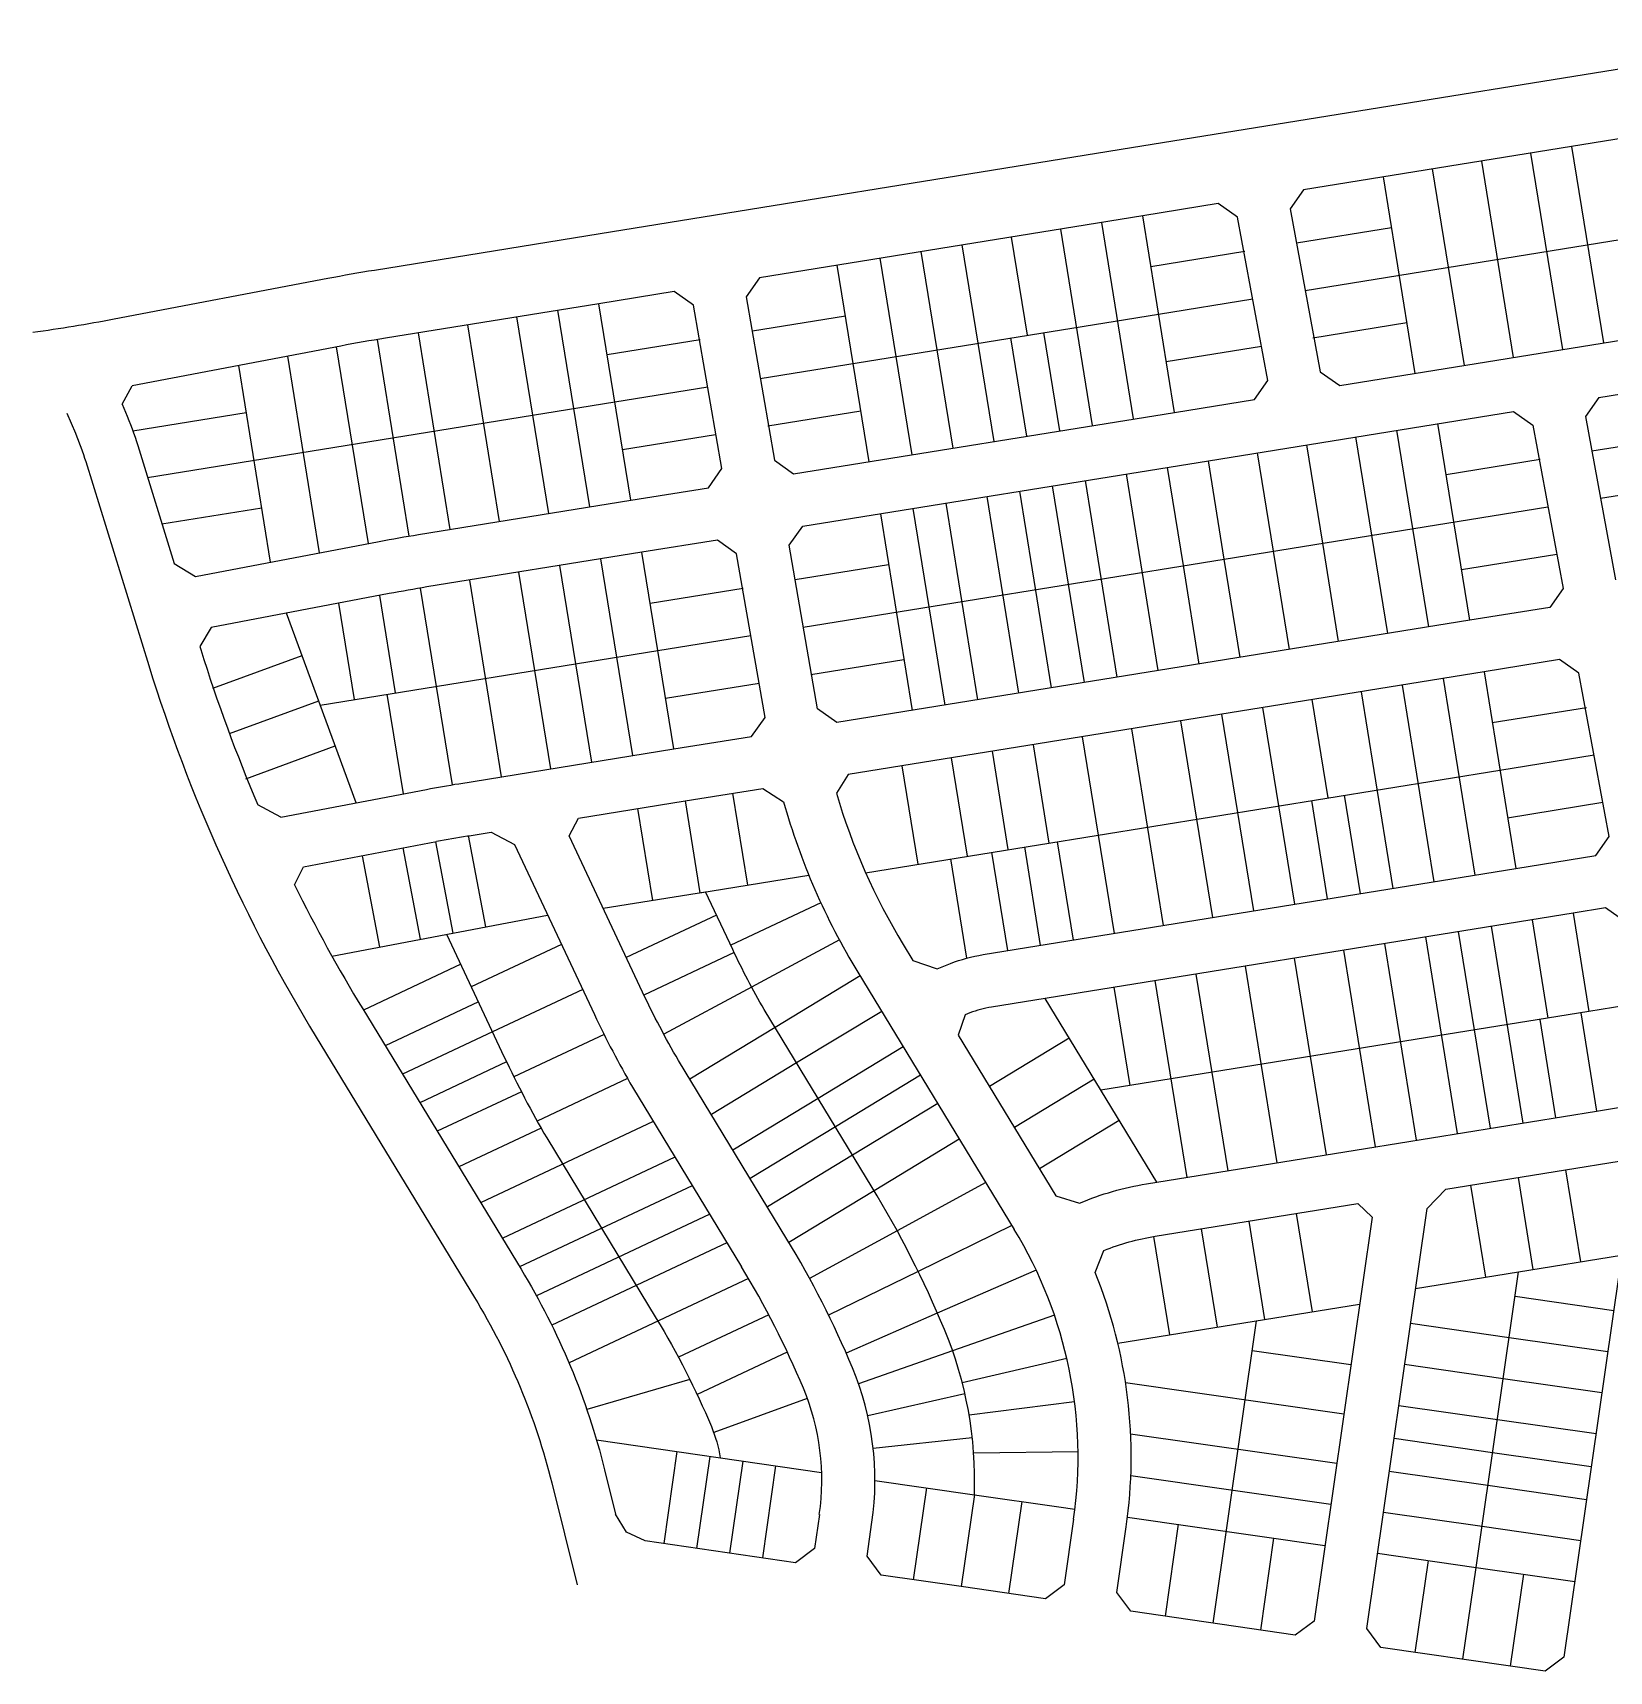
# Model space of a CAD drawing. Extents: x 296374 to 298792, y 6267790 to 6270844.
# Drawn here: x 296374 to 296848.5, y 6268310.5 to 6268803.9 of the extents above; entities that cross this region are included whole.
import ezdxf

# ---------------------------------------------------------------- set-up
doc = ezdxf.new("R2010")
doc.units = 0
for name, color, linetype in [('_User_xref', 251, 'Continuous'), ('X-Masterplan_LotLayout_P2$0$D-LO-Stage 43', 251, 'Continuous'), ('X-Masterplan_LotLayout_P2$0$D-LO-Stage 44', 251, 'Continuous'), ('X-Masterplan_LotLayout_P2$0$D-LO-Stage 46', 251, 'Continuous'), ('X-Masterplan_LotLayout_P2$0$D-LO-Stage 47', 251, 'Continuous'), ('X-Masterplan_LotLayout_P2$0$D-RD-Stage43_BDY', 251, 'Continuous'), ('X-Masterplan_LotLayout_P2$0$D-RD-Stage44_BDY', 251, 'Continuous'), ('X-Masterplan_LotLayout_P2$0$D-RD-Stage46_BDY', 251, 'Continuous'), ('X-Masterplan_LotLayout_P2$0$D-RD-Stage47_BDY', 251, 'Continuous')]:
    doc.layers.add(name, color=color, linetype=linetype)

# ---------------------------------------------------------------- blocks, each defined once
blk = doc.blocks.new('X-Masterplan_LotLayout_P2')
at = {"layer": 'X-Masterplan_LotLayout_P2$0$D-LO-Stage 43'}
for p, q in [((296819.72, 6268706.13), (296810.15, 6268765.31)), ((296834.53, 6268708.52), (296824.96, 6268767.71)), ((296846.87, 6268710.52), (296837.3, 6268769.7)), ((296790.11, 6268701.34), (296780.54, 6268760.52)), ((296804.91, 6268703.73), (296795.35, 6268762.92)), ((296756.99, 6268726.37), (296931.84, 6268754.64)), ((296754.35, 6268740.64), (296783, 6268745.27)), ((296710.55, 6268733.55), (296738.88, 6268738.13)), ((296712.86, 6268719.24), (296741.19, 6268723.82)), ((296759.3, 6268712.06), (296787.63, 6268716.64)), ((296715.18, 6268704.93), (296743.83, 6268709.56)), ((296806.55, 6268627.01), (296796.97, 6268686.24)), ((296777.08, 6268652.64), (296772.29, 6268682.25)), ((296789.42, 6268654.63), (296784.63, 6268684.25)), ((296843.25, 6268678.02), (296871.9, 6268682.65)), ((296747.47, 6268647.85), (296742.68, 6268677.46)), ((296762.27, 6268650.24), (296757.49, 6268679.86)), ((296732.66, 6268645.45), (296727.87, 6268675.07)), ((296799.45, 6268670.94), (296827.78, 6268675.52)), ((296845.89, 6268663.76), (296874.22, 6268668.34)), ((296732.66, 6268645.45), (296830.09, 6268661.21)), ((296804.08, 6268642.31), (296832.73, 6268646.95)), ((296810.83, 6268611.49), (296820.4, 6268552.26)), ((296813.3, 6268596.19), (296841.63, 6268600.77)), ((296815.62, 6268581.88), (296843.94, 6268586.46)), ((296817.93, 6268567.57), (296846.59, 6268572.2)), ((296837.62, 6268538.84), (296842.41, 6268509.22)), ((296857.22, 6268511.62), (296842.41, 6268509.22))]:
    blk.add_line(p, q, dxfattribs=at)
at = {"layer": 'X-Masterplan_LotLayout_P2$0$D-LO-Stage 44'}
for p, q in [((296839.94, 6268508.83), (296844.73, 6268479.21)), ((296821.24, 6268430.84), (296852.26, 6268435.86)), ((296808.46, 6268341.79), (296821.24, 6268430.84)), ((296820.18, 6268423.46), (296849.87, 6268419.2)), ((296818.4, 6268411.08), (296848.1, 6268406.82)), ((296816.63, 6268398.71), (296846.32, 6268394.45)), ((296814.85, 6268386.34), (296844.55, 6268382.08)), ((296813.43, 6268376.44), (296843.13, 6268372.18)), ((296812.01, 6268366.54), (296841.71, 6268362.28)), ((296810.24, 6268354.17), (296839.93, 6268349.91)), ((296808.46, 6268341.79), (296838.16, 6268337.53)), ((296818.84, 6268312.04), (296822.82, 6268339.76))]:
    blk.add_line(p, q, dxfattribs=at)
at = {"layer": 'X-Masterplan_LotLayout_P2$0$D-LO-Stage 46'}
for p, q in [((296705.31, 6268687.63), (296695.74, 6268746.82)), ((296717.65, 6268689.63), (296708.08, 6268748.81)), ((296673.37, 6268712.86), (296668.59, 6268742.43)), ((296692.97, 6268685.64), (296683.4, 6268744.82)), ((296638.68, 6268676.86), (296629.11, 6268736.04)), ((296651.01, 6268678.85), (296641.45, 6268738.04)), ((296663.35, 6268680.85), (296653.79, 6268740.03)), ((296625.71, 6268674.76), (296616.14, 6268733.95)), ((296553.96, 6268663.16), (296544.39, 6268722.35)), ((296590.63, 6268714.17), (296618.61, 6268718.69)), ((296592.94, 6268699.85), (296712.86, 6268719.24)), ((296546.85, 6268707.09), (296574.83, 6268711.61)), ((296673.23, 6268682.44), (296668.44, 6268712.06)), ((296683.1, 6268684.04), (296678.31, 6268713.65)), ((296549.17, 6268692.78), (296577.15, 6268697.3)), ((296595.26, 6268685.54), (296623.24, 6268690.06)), ((296551.48, 6268678.46), (296579.46, 6268682.99)), ((296720.32, 6268643.46), (296715.53, 6268673.07)), ((296690.55, 6268608.26), (296680.98, 6268667.49)), ((296700.43, 6268609.85), (296690.85, 6268669.09)), ((296712.77, 6268611.85), (296703.19, 6268671.08)), ((296658.47, 6268603.07), (296648.9, 6268662.3)), ((296670.81, 6268605.07), (296661.24, 6268664.3)), ((296680.68, 6268606.66), (296671.11, 6268665.89)), ((296629.12, 6268659.1), (296638.69, 6268599.87)), ((296648.6, 6268601.48), (296639.02, 6268660.71)), ((296781.87, 6268623.02), (296777.08, 6268652.64)), ((296794.21, 6268625.02), (296789.42, 6268654.63)), ((296566.94, 6268588.27), (296557.36, 6268647.5)), ((296752.25, 6268618.23), (296747.47, 6268647.85)), ((296767.06, 6268620.63), (296762.27, 6268650.24)), ((296603.45, 6268639.25), (296631.59, 6268643.8)), ((296605.93, 6268624.97), (296732.66, 6268645.45)), ((296725.11, 6268613.84), (296720.32, 6268643.46)), ((296737.45, 6268615.84), (296732.66, 6268645.45)), ((296559.84, 6268632.2), (296587.82, 6268636.73)), ((296562.15, 6268617.89), (296590.13, 6268622.41)), ((296608.24, 6268610.65), (296636.22, 6268615.18)), ((296564.46, 6268603.57), (296592.61, 6268608.12)), ((296786.15, 6268607.5), (296795.72, 6268548.27)), ((296798.49, 6268609.5), (296808.06, 6268550.27)), ((296759, 6268603.12), (296763.79, 6268573.5)), ((296773.81, 6268605.51), (296783.38, 6268546.28)), ((296731.85, 6268598.73), (296741.43, 6268539.5)), ((296744.19, 6268600.72), (296753.77, 6268541.49)), ((296704.71, 6268594.34), (296714.28, 6268535.11)), ((296719.51, 6268596.73), (296729.09, 6268537.5)), ((296662.75, 6268587.56), (296667.54, 6268557.94)), ((296675.09, 6268589.55), (296679.88, 6268559.93)), ((296689.9, 6268591.94), (296699.47, 6268532.71)), ((296635.6, 6268583.17), (296640.39, 6268553.55)), ((296650.41, 6268585.56), (296655.2, 6268555.94)), ((296624.67, 6268551.01), (296815.62, 6268581.88)), ((296570.35, 6268572.62), (296574.82, 6268544.98)), ((296584.66, 6268574.93), (296589.13, 6268547.29)), ((296758.85, 6268572.7), (296763.64, 6268543.09)), ((296768.72, 6268574.3), (296773.51, 6268544.68)), ((296672.47, 6268558.74), (296677.26, 6268529.12)), ((296682.35, 6268560.33), (296687.13, 6268530.72)), ((296650.26, 6268555.15), (296655.09, 6268525.27)), ((296662.6, 6268557.14), (296667.39, 6268527.53)), ((296574.82, 6268544.98), (296607.59, 6268550.27)), ((296611.21, 6268541.95), (296584.06, 6268529.18)), ((296803.07, 6268533.25), (296812.65, 6268474.02)), ((296812.94, 6268534.85), (296822.52, 6268475.62)), ((296825.28, 6268536.85), (296830.07, 6268507.23)), ((296616.79, 6268530.76), (296590.35, 6268516.58)), ((296780.86, 6268529.66), (296790.44, 6268470.43)), ((296793.2, 6268531.66), (296802.78, 6268472.43)), ((296753.71, 6268525.27), (296763.29, 6268466.04)), ((296768.52, 6268527.67), (296778.1, 6268468.44)), ((296623.02, 6268519.92), (296597.42, 6268504.39)), ((296711.76, 6268518.49), (296721.33, 6268459.26)), ((296724.1, 6268520.49), (296733.67, 6268461.26)), ((296738.91, 6268522.88), (296748.48, 6268463.65)), ((296699.42, 6268516.5), (296704.21, 6268486.88)), ((296629.52, 6268509.24), (296603.9, 6268493.7)), ((296678.64, 6268513.14), (296712.28, 6268457.8)), ((296842.41, 6268509.22), (296695.46, 6268485.47)), ((296827.6, 6268506.83), (296832.39, 6268477.22)), ((296636.01, 6268498.56), (296610.39, 6268483.01)), ((296685.91, 6268501.17), (296661.99, 6268486.63)), ((296641.21, 6268490.01), (296615.57, 6268474.46)), ((296693.45, 6268488.78), (296669.52, 6268474.24)), ((296646.4, 6268481.47), (296620.76, 6268465.91)), ((296700.98, 6268476.39), (296677.05, 6268461.85)), ((296652.89, 6268470.79), (296627.24, 6268455.23)), ((296821.09, 6268459.18), (296825.56, 6268431.54)), ((296835.4, 6268461.49), (296839.87, 6268433.85)), ((296660.85, 6268457.7), (296634.16, 6268443.16)), ((296806.77, 6268456.87), (296811.24, 6268429.22)), ((296668.74, 6268444.73), (296640.5, 6268430.9)), ((296744.88, 6268416.47), (296740.09, 6268446.09)), ((296759.2, 6268418.78), (296754.41, 6268448.4)), ((296716.25, 6268411.84), (296711.47, 6268441.46)), ((296730.57, 6268414.16), (296725.78, 6268443.77)), ((296676.01, 6268431.35), (296646.23, 6268418.34)), ((296790.21, 6268425.82), (296821.24, 6268430.84)), ((296700.6, 6268409.31), (296773.37, 6268421.08)), ((296681.53, 6268417.72), (296650.87, 6268407)), ((296729.28, 6268325.01), (296742.34, 6268416.06)), ((296788.71, 6268415.35), (296818.4, 6268411.08)), ((296741.06, 6268407.13), (296770.75, 6268402.87)), ((296685.26, 6268404.67), (296653.77, 6268397.42)), ((296786.93, 6268402.97), (296816.63, 6268398.71)), ((296702.92, 6268397.45), (296768.62, 6268388.02)), ((296687.58, 6268391.66), (296655.85, 6268387.63)), ((296785.16, 6268390.6), (296814.85, 6268386.34)), ((296704.46, 6268382.07), (296766.49, 6268373.17)), ((296783.74, 6268380.7), (296813.43, 6268376.44)), ((296688.62, 6268376.58), (296657.21, 6268376.21)), ((296782.32, 6268370.8), (296812.01, 6268366.54)), ((296704.52, 6268369.44), (296764.72, 6268360.8)), ((296657.41, 6268363.71), (296653.4, 6268336)), ((296657.41, 6268363.68), (296682.82, 6268360.03)), ((296667.79, 6268333.92), (296671.76, 6268361.63)), ((296682.82, 6268360.03), (296687.69, 6268359.33)), ((296703.52, 6268356.95), (296762.94, 6268348.43)), ((296780.54, 6268358.43), (296810.24, 6268354.17)), ((296714.92, 6268327.07), (296718.9, 6268354.81)), ((296743.63, 6268322.93), (296747.6, 6268350.65)), ((296778.77, 6268346.05), (296808.46, 6268341.79)), ((296790.14, 6268316.18), (296794.12, 6268343.91)), ((296804.49, 6268314.12), (296808.46, 6268341.79))]:
    blk.add_line(p, q, dxfattribs=at)
blk.add_lwpolyline([(296657.41, 6268363.71, 0.108309), (296648.41, 6268413.43, 0.037817), (296626.63, 6268456.24), (296594.14, 6268509.78, -0.021417), (296584.69, 6268527.83), (296576.5, 6268545.25)], format="xyb", dxfattribs=at)
at = {"layer": 'X-Masterplan_LotLayout_P2$0$D-LO-Stage 47'}
for p, q in [((296514.47, 6268656.78), (296504.9, 6268715.96)), ((296529.28, 6268659.17), (296519.71, 6268718.36)), ((296536.83, 6268690.78), (296532.05, 6268720.35)), ((296487.32, 6268652.39), (296477.75, 6268711.57)), ((296499.66, 6268654.38), (296490.09, 6268713.57)), ((296460.28, 6268647.33), (296450.71, 6268706.55)), ((296475.02, 6268650.14), (296465.45, 6268709.36)), ((296445.54, 6268644.53), (296435.97, 6268703.74)), ((296408.55, 6268670.04), (296549.17, 6268692.78)), ((296404.12, 6268684.02), (296438.26, 6268689.54)), ((296541.62, 6268661.17), (296536.83, 6268690.78)), ((296412.87, 6268656.05), (296442.89, 6268660.91)), ((296542.26, 6268584.28), (296532.68, 6268643.51)), ((296549.81, 6268615.89), (296545.02, 6268645.51)), ((296500.3, 6268577.5), (296490.73, 6268636.73)), ((296515.11, 6268579.89), (296505.54, 6268639.13)), ((296529.92, 6268582.29), (296520.34, 6268641.52)), ((296470.84, 6268603.13), (296466.14, 6268632.16)), ((296483.18, 6268605.12), (296478.43, 6268634.5)), ((296471.32, 6268572.07), (296450.38, 6268629.16)), ((296460.54, 6268601.46), (296562.15, 6268617.89)), ((296428.18, 6268606.53), (296455.07, 6268616.4)), ((296554.6, 6268586.28), (296549.81, 6268615.89)), ((296433.17, 6268592.92), (296460.06, 6268602.78)), ((296485.55, 6268574.78), (296480.71, 6268604.72)), ((296438.16, 6268579.31), (296465.05, 6268589.17)), ((296556.03, 6268570.3), (296560.5, 6268542.66)), ((296485.37, 6268558.46), (296490.61, 6268530.95)), ((296495.2, 6268560.33), (296500.43, 6268532.82)), ((296505.02, 6268562.2), (296510.26, 6268534.69)), ((296473.09, 6268556.12), (296478.33, 6268528.61)), ((296545.7, 6268540.27), (296576.5, 6268545.25)), ((296464.04, 6268525.89), (296528.96, 6268538.25)), ((296579.81, 6268538.23), (296552.65, 6268525.47)), ((296498.54, 6268532.46), (296515.91, 6268495.5)), ((296533.13, 6268529.39), (296505.98, 6268516.62)), ((296502.79, 6268523.41), (296473.51, 6268509.64)), ((296585.12, 6268526.92), (296557.97, 6268514.15)), ((296539.51, 6268515.81), (296512.36, 6268503.05)), ((296590.53, 6268516.67), (296563.92, 6268502.39)), ((296508.11, 6268512.1), (296480.04, 6268498.9)), ((296543.06, 6268508.26), (296543.06, 6268508.26)), ((296597.42, 6268504.39), (296571.77, 6268488.82)), ((296512.36, 6268503.05), (296485.27, 6268490.31)), ((296545.97, 6268502.27), (296518.81, 6268489.5)), ((296516.62, 6268494), (296490.49, 6268481.71)), ((296603.9, 6268493.7), (296578.25, 6268478.14)), ((296553.03, 6268489.01), (296525.81, 6268476.22)), ((296521.07, 6268485.04), (296495.71, 6268473.12)), ((296610.39, 6268483.01), (296584.74, 6268467.45)), ((296527.03, 6268474.03), (296502.24, 6268462.38)), ((296560.78, 6268476.09), (296508.77, 6268451.63)), ((296615.57, 6268474.46), (296589.92, 6268458.9)), ((296567.3, 6268465.34), (296515.3, 6268440.89)), ((296620.76, 6268465.91), (296595.11, 6268450.35)), ((296572.52, 6268456.74), (296520.53, 6268432.3)), ((296627.24, 6268455.23), (296601.6, 6268439.66)), ((296577.74, 6268448.14), (296525.58, 6268423.62)), ((296582.95, 6268439.55), (296530.2, 6268414.75)), ((296634.16, 6268443.16), (296607.81, 6268428.82)), ((296640.5, 6268430.9), (296613.55, 6268417.71)), ((296589.45, 6268428.79), (296535.4, 6268403.38)), ((296595.54, 6268417.84), (296568.36, 6268405.06)), ((296646.23, 6268418.34), (296618.81, 6268406.36)), ((296601.11, 6268406.65), (296573.96, 6268393.88)), ((296650.87, 6268407), (296622.55, 6268397.09)), ((296571.79, 6268398.39), (296540.77, 6268389.33)), ((296607.13, 6268392.69), (296578.95, 6268382.41)), ((296654.58, 6268394.09), (296625.32, 6268387.46)), ((296543.68, 6268380.18), (296611.45, 6268370.37)), ((296656.79, 6268380.84), (296626.97, 6268377.58)), ((296564.02, 6268348.95), (296567.99, 6268376.66)), ((296573.91, 6268347.51), (296577.89, 6268375.23)), ((296583.81, 6268346.08), (296587.79, 6268373.8)), ((296593.71, 6268344.65), (296597.68, 6268372.36)), ((296627.49, 6268367.97), (296657.41, 6268363.68)), ((296639.08, 6268338.05), (296643.06, 6268365.79))]:
    blk.add_line(p, q, dxfattribs=at)
blk.add_lwpolyline([(296515.91, 6268495.5, 0.021941), (296528.72, 6268471.11), (296561.67, 6268416.79, -0.037817), (296578.26, 6268384.19, -0.058382), (296580.94, 6268374.79)], format="xyb", dxfattribs=at)
at = {"layer": 'X-Masterplan_LotLayout_P2$0$D-RD-Stage43_BDY'}
for p, q in [((296845.36, 6268694.06), (296841.33, 6268688.35)), ((296841.33, 6268688.35), (296850.45, 6268639.17))]:
    blk.add_line(p, q, dxfattribs=at)
for points in [[(296704.76, 6268769.34), (296918.71, 6268803.93)], [(296717.65, 6268689.63), (296741.72, 6268693.52), (296745.75, 6268699.23), (296745.75, 6268699.23), (296736.64, 6268748.36), (296730.79, 6268752.48), (296708.08, 6268748.81)], [(296727.87, 6268675.07), (296744.64, 6268677.78), (296819.69, 6268689.91), (296825.53, 6268685.8), (296834.65, 6268636.62), (296830.62, 6268630.9), (296806.55, 6268627.01)], [(296820.4, 6268552.26), (296844.48, 6268556.16), (296848.5, 6268561.87), (296839.39, 6268611.05), (296833.54, 6268615.17), (296810.83, 6268611.49)]]:
    blk.add_lwpolyline(points, dxfattribs=at)
for points in [[(296904.2, 6268780.52), (296756.46, 6268756.63), (296752.44, 6268750.92), (296761.55, 6268701.79), (296767.39, 6268697.67), (296900.48, 6268719.18, 0.196515), (296934.06, 6268739.7), (296938.43, 6268745.63)], [(296845.36, 6268694.06), (296903.03, 6268703.39, 0.196515), (296946.95, 6268730.22), (296953.47, 6268739.08)], [(296857.22, 6268511.62, 0.01955), (296855.06, 6268526.47), (296853.24, 6268536.3), (296847.39, 6268540.42), (296837.62, 6268538.84)]]:
    blk.add_lwpolyline(points, format="xyb", dxfattribs=at)
at = {"layer": 'X-Masterplan_LotLayout_P2$0$D-RD-Stage44_BDY'}
blk.add_lwpolyline([(296844.73, 6268479.21), (296853.08, 6268480.56), (296853.08, 6268480.56), (296858.21, 6268486.35), (296858.21, 6268486.35, 0.032959), (296857.22, 6268511.62)], format="xyb", dxfattribs=at)
blk.add_lwpolyline([(296835.4, 6268461.49), (296851.49, 6268464.1), (296855.72, 6268459.94), (296834.89, 6268314.77), (296829.23, 6268310.53), (296818.84, 6268312.04)], dxfattribs=at)
at = {"layer": 'X-Masterplan_LotLayout_P2$0$D-RD-Stage46_BDY'}
for p, q in [((296570.35, 6268572.62), (296593.72, 6268576.39)), ((296593.72, 6268576.39), (296599.96, 6268572.37)), ((296622.34, 6268521.05), (296669.42, 6268443.59)), ((296687.29, 6268356.28), (296684.46, 6268336.55)), ((296678.8, 6268332.32), (296653.4, 6268336)), ((296684.46, 6268336.55), (296678.8, 6268332.32))]:
    blk.add_line(p, q, dxfattribs=at)
for points in [[(296541.07, 6268742.88), (296704.76, 6268769.34)], [(296708.08, 6268748.81), (296592.76, 6268730.17), (296588.68, 6268724.44), (296597.21, 6268675.22), (296603, 6268671.09), (296717.65, 6268689.63)], [(296553.96, 6268663.16), (296577.34, 6268666.94), (296581.42, 6268672.67), (296572.88, 6268721.89), (296567.09, 6268726.02), (296544.39, 6268722.35)], [(296806.55, 6268627.01), (296615.99, 6268596.2), (296610.2, 6268600.33), (296601.66, 6268649.6), (296605.74, 6268655.32), (296727.87, 6268675.07)], [(296566.94, 6268588.27), (296590.32, 6268592.05), (296594.4, 6268597.78), (296585.86, 6268647.05), (296580.07, 6268651.18), (296557.36, 6268647.5)], [(296818.84, 6268312.04), (296779.75, 6268317.7), (296775.51, 6268323.37), (296793.67, 6268449.91), (296799.31, 6268455.66), (296835.4, 6268461.49)]]:
    blk.add_lwpolyline(points, dxfattribs=at)
for points in [[(296810.83, 6268611.49), (296619.46, 6268580.56), (296615.87, 6268574.94, 0.065159), (296636.01, 6268529.36), (296638.94, 6268524.55), (296646.19, 6268522.09), (296650.25, 6268523.67, -0.052896), (296660.02, 6268526.33), (296660.02, 6268526.33), (296820.4, 6268552.26)], [(296837.62, 6268538.84), (296662.57, 6268510.54, 0.052896), (296656.06, 6268508.77), (296654.63, 6268508.21), (296652.57, 6268502.12), (296681.98, 6268453.74), (296681.98, 6268453.74), (296689.11, 6268451.52, -0.059767), (296709.26, 6268457.31), (296775.17, 6268467.96), (296844.73, 6268479.21)]]:
    blk.add_lwpolyline(points, format="xyb", dxfattribs=at)
blk.add_lwpolyline([(296704.53, 6268328.6), (296700.3, 6268334.26), (296703.13, 6268354.01, 0.132625), (296693.8, 6268430.6), (296693.8, 6268430.6), (296693.8, 6268430.6), (296693.8, 6268430.6), (296696.42, 6268437.23), (296696.42, 6268437.23), (296696.42, 6268437.23), (296696.42, 6268437.23, -0.055656), (296711.81, 6268441.51), (296772.89, 6268451.39), (296777.12, 6268447.24), (296759.68, 6268325.66), (296754.02, 6268321.43)], format="xyb", close=True, dxfattribs=at)
for centre, radius, start, end in [((296800.07, 6268629.1), 208, 195.8277, 211.295), ((296556.63, 6268375.03), 132, 351.8354, 31.295)]:
    blk.add_arc(centre, radius, start, end, dxfattribs=at)
at = {"layer": 'X-Masterplan_LotLayout_P2$0$D-RD-Stage47_BDY'}
for p, q in [((296538.24, 6268567.43), (296570.35, 6268572.62)), ((296504.77, 6268562.01), (296511.93, 6268563.17)), ((296511.93, 6268563.17), (296519, 6268559.45)), ((296535.43, 6268562.1), (296538.24, 6268567.43)), ((296455.52, 6268552.77), (296495.51, 6268560.38)), ((296519, 6268559.45), (296543.06, 6268508.26)), ((296554.51, 6268486.43), (296587.32, 6268432.35)), ((296610.75, 6268357.7), (296609.26, 6268347.45)), ((296603.6, 6268343.21), (296558.33, 6268349.77)), ((296609.26, 6268347.45), (296603.6, 6268343.21)), ((296629.33, 6268339.49), (296625.1, 6268345.15)), ((296653.4, 6268336), (296629.33, 6268339.49))]:
    blk.add_line(p, q, dxfattribs=at)
for points in [[(296373.99, 6268713.76, 0.012688), (296398.48, 6268717.78), (296462.83, 6268730.03, -0.006952), (296476.82, 6268732.49), (296541.07, 6268742.88)], [(296544.39, 6268722.35), (296480.14, 6268711.96, 0.006952), (296466.72, 6268709.6), (296403.87, 6268697.64)], [(296400.9, 6268692.1), (296401.91, 6268689.7, -0.024663), (296405.58, 6268679.62), (296416.58, 6268644.07), (296422.97, 6268640.23), (296478.3, 6268650.76, -0.006952), (296490.08, 6268652.83), (296553.96, 6268663.16)], [(296384.27, 6268689.34), (296386.8, 6268683.33, -0.024663), (296389.91, 6268674.78), (296408.91, 6268613.37, 0.06164), (296459.31, 6268501.44), (296506.96, 6268423.05, -0.075871), (296530.2, 6268367.27), (296537.82, 6268336.57)], [(296557.36, 6268647.5), (296492.64, 6268637.04, 0.006952), (296481.29, 6268635.04), (296427.72, 6268624.85), (296424.29, 6268619.14), (296424.58, 6268618.21, 0.025804), (296441.74, 6268571.41)], [(296448.64, 6268567.75), (296492.51, 6268576.1, -0.006952), (296502.21, 6268577.81), (296566.94, 6268588.27)], [(296625.1, 6268345.15), (296626.58, 6268355.41, 0.13553), (296620.72, 6268401.89, 0.037817), (296600.99, 6268440.66), (296568.34, 6268494.47, -0.021709), (296557.54, 6268515.07), (296535.43, 6268562.1)], [(296452.8, 6268547.34, 0.022071), (296473.32, 6268509.96), (296520.97, 6268431.56, -0.075871), (296546.11, 6268371.22), (296549.44, 6268357.82)]]:
    blk.add_lwpolyline(points, format="xyb", dxfattribs=at)
for points in [[(296400.9, 6268692.1), (296403.87, 6268697.64)], [(296448.64, 6268567.75), (296441.74, 6268571.41)], [(296452.8, 6268547.34), (296455.52, 6268552.77)], [(296558.33, 6268349.77), (296552.66, 6268352.44), (296549.44, 6268357.82)]]:
    blk.add_lwpolyline(points, dxfattribs=at)
for centre, radius, start, end in [((296558.73, 6268228.25), 338.1, 99.1835, 100.7768), ((296800.07, 6268629.1), 284, 205.1811, 210.1555), ((296354.89, 6268291.06), 272, 22.6321, 31.295), ((296539.49, 6268368.02), 72, 351.7589, 22.6321)]:
    blk.add_arc(centre, radius, start, end, dxfattribs=at)

msp = doc.modelspace()

# ---------------------------------------------------------------- block references
at = {"layer": '_User_xref', "color": 7}
msp.add_blockref('X-Masterplan_LotLayout_P2', (0, 0), dxfattribs=at)

doc.saveas('drawing.dxf')
